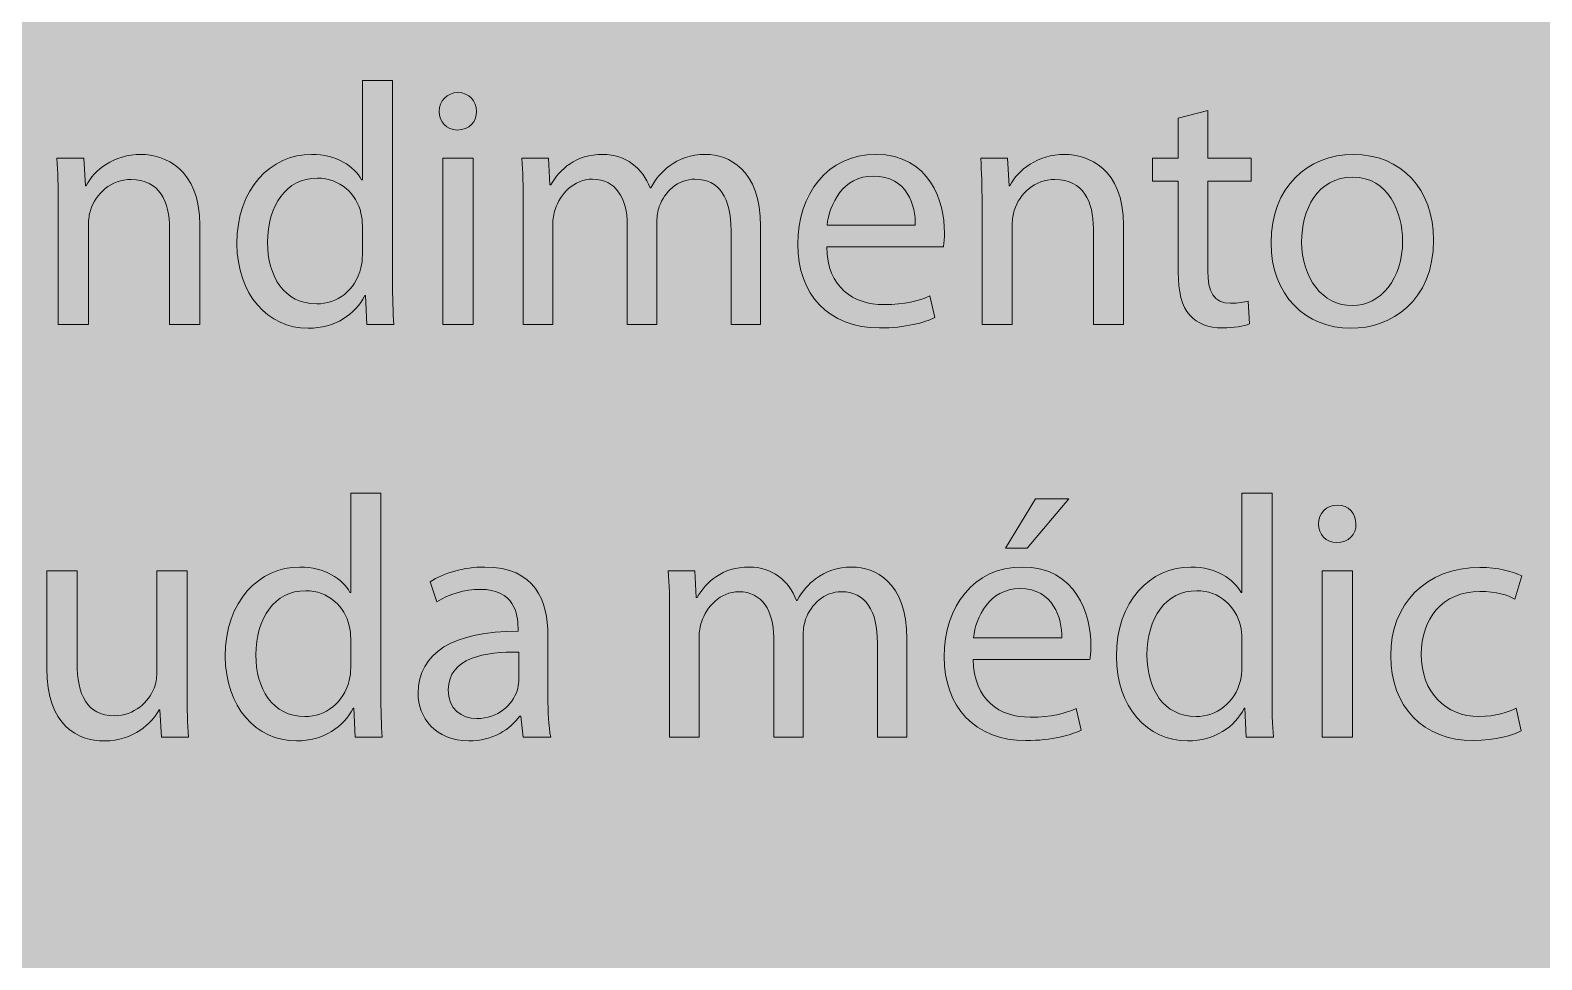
# Model space of a CAD drawing. Header units: inches. Extents: x -507 to 1392, y -754 to 68.
# Drawn here: x 498.4 to 551.2, y -104 to -71.6 of the extents above; entities that cross this region are included whole.
import ezdxf

# ---------------------------------------------------------------- set-up
doc = ezdxf.new("R2010")
doc.units = ezdxf.units.IN
doc.header["$MEASUREMENT"] = 0
doc.layers.add('Front', color=7, linetype='Continuous')
picture_1 = doc.add_image_def('image1.png', size_in_pixel=(3301, 2181))

# ---------------------------------------------------------------- blocks, each defined once
blk = doc.blocks.new('block 3')
at = {"layer": 'Front', "true_color": 0x326699}
h = blk.add_hatch(color=165, dxfattribs=at)
h.dxf.hatch_style = 2
h.paths.add_polyline_path([(-211, -462.1), (-211, 61.249), (581, 61.249), (581, -462.1)])
at = {"layer": 'Front'}
image = blk.add_image(picture_1, insert=(-211, -462.191), size_in_units=(792.24, 523.44), dxfattribs=at)
blk = doc.blocks.new('block 47')
at = {"layer": 'Front', "true_color": 0x231f20}
h = blk.add_hatch(color=250, dxfattribs=at)
h.dxf.hatch_style = 2
edge = h.paths.add_edge_path()
edge.add_spline(control_points=[(511.062, -73.33), (511.062, -73.33), (511.062, -80.346), (511.062, -80.346), (511.062, -80.862), (511.074, -81.449), (511.109, -81.845), (511.109, -81.845), (510.162, -81.845), (510.162, -81.845), (510.162, -81.845), (510.114, -80.838), (510.114, -80.838), (510.114, -80.838), (510.09, -80.838), (510.09, -80.838), (509.766, -81.485), (509.059, -81.977), (508.111, -81.977), (506.708, -81.977), (505.628, -80.79), (505.628, -79.027), (505.617, -77.096), (506.816, -75.909), (508.231, -75.909), (509.119, -75.909), (509.718, -76.328), (509.982, -76.796), (509.982, -76.796), (510.006, -76.796), (510.006, -76.796), (510.006, -76.796), (510.006, -73.33), (510.006, -73.33), (510.006, -73.33), (511.062, -73.33), (511.062, -73.33)], knot_values=[0, 0, 0, 0, 1, 1, 1, 2, 2, 2, 3, 3, 3, 4, 4, 4, 5, 5, 5, 6, 6, 6, 7, 7, 7, 8, 8, 8, 9, 9, 9, 10, 10, 10, 11, 11, 11, 12, 12, 12, 12], degree=3, periodic=1)
edge = h.paths.add_edge_path()
edge.add_spline(control_points=[(510.006, -78.403), (510.006, -78.271), (509.994, -78.091), (509.958, -77.959), (509.802, -77.288), (509.227, -76.736), (508.435, -76.736), (507.344, -76.736), (506.696, -77.695), (506.696, -78.979), (506.696, -80.154), (507.271, -81.125), (508.411, -81.125), (509.119, -81.125), (509.766, -80.658), (509.958, -79.866), (509.994, -79.722), (510.006, -79.579), (510.006, -79.411), (510.006, -79.411), (510.006, -78.403), (510.006, -78.403)], knot_values=[0, 0, 0, 0, 1, 1, 1, 2, 2, 2, 3, 3, 3, 4, 4, 4, 5, 5, 5, 6, 6, 6, 7, 7, 7, 7], degree=3, periodic=1)
h = blk.add_hatch(color=250, dxfattribs=at)
h.dxf.hatch_style = 2
edge = h.paths.add_edge_path()
edge.add_spline(control_points=[(513.991, -74.409), (514.003, -74.769), (513.739, -75.057), (513.32, -75.057), (512.948, -75.057), (512.684, -74.769), (512.684, -74.409), (512.684, -74.038), (512.96, -73.75), (513.344, -73.75), (513.739, -73.75), (513.991, -74.038), (513.991, -74.409)], knot_values=[0, 0, 0, 0, 1, 1, 1, 2, 2, 2, 3, 3, 3, 4, 4, 4, 4], degree=3, periodic=1)
h.paths.add_polyline_path([(512.816, -81.845), (512.816, -76.041), (513.872, -76.041), (513.872, -81.845)])
h = blk.add_hatch(color=250, dxfattribs=at)
h.dxf.hatch_style = 2
edge = h.paths.add_edge_path()
edge.add_spline(control_points=[(539.527, -74.374), (539.527, -74.374), (539.527, -76.041), (539.527, -76.041), (539.527, -76.041), (541.039, -76.041), (541.039, -76.041), (541.039, -76.041), (541.039, -76.844), (541.039, -76.844), (541.039, -76.844), (539.527, -76.844), (539.527, -76.844), (539.527, -76.844), (539.527, -79.974), (539.527, -79.974), (539.527, -80.694), (539.731, -81.102), (540.319, -81.102), (540.595, -81.102), (540.798, -81.065), (540.931, -81.03), (540.931, -81.03), (540.979, -81.821), (540.979, -81.821), (540.774, -81.905), (540.451, -81.965), (540.043, -81.965), (539.551, -81.965), (539.155, -81.809), (538.903, -81.521), (538.604, -81.209), (538.496, -80.694), (538.496, -80.01), (538.496, -80.01), (538.496, -76.844), (538.496, -76.844), (538.496, -76.844), (537.596, -76.844), (537.596, -76.844), (537.596, -76.844), (537.596, -76.041), (537.596, -76.041), (537.596, -76.041), (538.496, -76.041), (538.496, -76.041), (538.496, -76.041), (538.496, -74.649), (538.496, -74.649), (538.496, -74.649), (539.527, -74.374), (539.527, -74.374)], knot_values=[0, 0, 0, 0, 1, 1, 1, 2, 2, 2, 3, 3, 3, 4, 4, 4, 5, 5, 5, 6, 6, 6, 7, 7, 7, 8, 8, 8, 9, 9, 9, 10, 10, 10, 11, 11, 11, 12, 12, 12, 13, 13, 13, 14, 14, 14, 15, 15, 15, 16, 16, 16, 17, 17, 17, 17], degree=3, periodic=1)
h = blk.add_hatch(color=250, dxfattribs=at)
h.dxf.hatch_style = 2
edge = h.paths.add_edge_path()
edge.add_spline(control_points=[(499.388, -77.611), (499.388, -77.012), (499.376, -76.52), (499.34, -76.041), (499.34, -76.041), (500.276, -76.041), (500.276, -76.041), (500.276, -76.041), (500.336, -77), (500.336, -77), (500.336, -77), (500.36, -77), (500.36, -77), (500.647, -76.448), (501.319, -75.909), (502.279, -75.909), (503.082, -75.909), (504.33, -76.388), (504.33, -78.379), (504.33, -78.379), (504.33, -81.845), (504.33, -81.845), (504.33, -81.845), (503.274, -81.845), (503.274, -81.845), (503.274, -81.845), (503.274, -78.499), (503.274, -78.499), (503.274, -77.563), (502.926, -76.784), (501.931, -76.784), (501.235, -76.784), (500.695, -77.276), (500.516, -77.863), (500.468, -77.995), (500.444, -78.175), (500.444, -78.355), (500.444, -78.355), (500.444, -81.845), (500.444, -81.845), (500.444, -81.845), (499.388, -81.845), (499.388, -81.845), (499.388, -81.845), (499.388, -77.611), (499.388, -77.611)], knot_values=[0, 0, 0, 0, 1, 1, 1, 2, 2, 2, 3, 3, 3, 4, 4, 4, 5, 5, 5, 6, 6, 6, 7, 7, 7, 8, 8, 8, 9, 9, 9, 10, 10, 10, 11, 11, 11, 12, 12, 12, 13, 13, 13, 14, 14, 14, 15, 15, 15, 15], degree=3, periodic=1)
h = blk.add_hatch(color=250, dxfattribs=at)
h.dxf.hatch_style = 2
edge = h.paths.add_edge_path()
edge.add_spline(control_points=[(515.624, -77.611), (515.624, -77.012), (515.612, -76.52), (515.576, -76.041), (515.576, -76.041), (516.5, -76.041), (516.5, -76.041), (516.5, -76.041), (516.547, -76.976), (516.547, -76.976), (516.547, -76.976), (516.583, -76.976), (516.583, -76.976), (516.907, -76.424), (517.447, -75.909), (518.407, -75.909), (519.198, -75.909), (519.798, -76.388), (520.05, -77.072), (520.05, -77.072), (520.074, -77.072), (520.074, -77.072), (520.253, -76.748), (520.481, -76.496), (520.721, -76.316), (521.069, -76.052), (521.453, -75.909), (522.004, -75.909), (522.772, -75.909), (523.912, -76.412), (523.912, -78.427), (523.912, -78.427), (523.912, -81.845), (523.912, -81.845), (523.912, -81.845), (522.88, -81.845), (522.88, -81.845), (522.88, -81.845), (522.88, -78.559), (522.88, -78.559), (522.88, -77.444), (522.472, -76.772), (521.621, -76.772), (521.021, -76.772), (520.553, -77.216), (520.374, -77.731), (520.326, -77.875), (520.29, -78.067), (520.29, -78.259), (520.29, -78.259), (520.29, -81.845), (520.29, -81.845), (520.29, -81.845), (519.258, -81.845), (519.258, -81.845), (519.258, -81.845), (519.258, -78.367), (519.258, -78.367), (519.258, -77.444), (518.85, -76.772), (518.047, -76.772), (517.387, -76.772), (516.907, -77.3), (516.739, -77.828), (516.68, -77.983), (516.655, -78.163), (516.655, -78.343), (516.655, -78.343), (516.655, -81.845), (516.655, -81.845), (516.655, -81.845), (515.624, -81.845), (515.624, -81.845), (515.624, -81.845), (515.624, -77.611), (515.624, -77.611)], knot_values=[0, 0, 0, 0, 1, 1, 1, 2, 2, 2, 3, 3, 3, 4, 4, 4, 5, 5, 5, 6, 6, 6, 7, 7, 7, 8, 8, 8, 9, 9, 9, 10, 10, 10, 11, 11, 11, 12, 12, 12, 13, 13, 13, 14, 14, 14, 15, 15, 15, 16, 16, 16, 17, 17, 17, 18, 18, 18, 19, 19, 19, 20, 20, 20, 21, 21, 21, 22, 22, 22, 23, 23, 23, 24, 24, 24, 25, 25, 25, 25], degree=3, periodic=1)
h = blk.add_hatch(color=250, dxfattribs=at)
h.dxf.hatch_style = 2
edge = h.paths.add_edge_path()
edge.add_spline(control_points=[(526.22, -79.135), (526.244, -80.562), (527.155, -81.149), (528.21, -81.149), (528.966, -81.149), (529.422, -81.018), (529.817, -80.85), (529.817, -80.85), (529.998, -81.605), (529.998, -81.605), (529.625, -81.773), (528.99, -81.965), (528.066, -81.965), (526.279, -81.965), (525.212, -80.79), (525.212, -79.039), (525.212, -77.288), (526.244, -75.909), (527.935, -75.909), (529.83, -75.909), (530.333, -77.576), (530.333, -78.643), (530.333, -78.859), (530.309, -79.027), (530.297, -79.135), (530.297, -79.135), (526.22, -79.135), (526.22, -79.135)], knot_values=[0, 0, 0, 0, 1, 1, 1, 2, 2, 2, 3, 3, 3, 4, 4, 4, 5, 5, 5, 6, 6, 6, 7, 7, 7, 8, 8, 8, 9, 9, 9, 9], degree=3, periodic=1)
edge = h.paths.add_edge_path()
edge.add_spline(control_points=[(529.314, -78.379), (529.326, -77.708), (529.038, -76.664), (527.851, -76.664), (526.783, -76.664), (526.315, -77.647), (526.231, -78.379), (526.231, -78.379), (529.314, -78.379), (529.314, -78.379)], knot_values=[0, 0, 0, 0, 1, 1, 1, 2, 2, 2, 3, 3, 3, 3], degree=3, periodic=1)
h = blk.add_hatch(color=250, dxfattribs=at)
h.dxf.hatch_style = 2
edge = h.paths.add_edge_path()
edge.add_spline(control_points=[(531.644, -77.611), (531.644, -77.012), (531.632, -76.52), (531.596, -76.041), (531.596, -76.041), (532.532, -76.041), (532.532, -76.041), (532.532, -76.041), (532.592, -77), (532.592, -77), (532.592, -77), (532.616, -77), (532.616, -77), (532.903, -76.448), (533.575, -75.909), (534.535, -75.909), (535.338, -75.909), (536.585, -76.388), (536.585, -78.379), (536.585, -78.379), (536.585, -81.845), (536.585, -81.845), (536.585, -81.845), (535.53, -81.845), (535.53, -81.845), (535.53, -81.845), (535.53, -78.499), (535.53, -78.499), (535.53, -77.563), (535.182, -76.784), (534.187, -76.784), (533.491, -76.784), (532.951, -77.276), (532.771, -77.863), (532.724, -77.995), (532.7, -78.175), (532.7, -78.355), (532.7, -78.355), (532.7, -81.845), (532.7, -81.845), (532.7, -81.845), (531.644, -81.845), (531.644, -81.845), (531.644, -81.845), (531.644, -77.611), (531.644, -77.611)], knot_values=[0, 0, 0, 0, 1, 1, 1, 2, 2, 2, 3, 3, 3, 4, 4, 4, 5, 5, 5, 6, 6, 6, 7, 7, 7, 8, 8, 8, 9, 9, 9, 10, 10, 10, 11, 11, 11, 12, 12, 12, 13, 13, 13, 14, 14, 14, 15, 15, 15, 15], degree=3, periodic=1)
h = blk.add_hatch(color=250, dxfattribs=at)
h.dxf.hatch_style = 2
edge = h.paths.add_edge_path()
edge.add_spline(control_points=[(547.409, -78.895), (547.409, -81.042), (545.922, -81.977), (544.519, -81.977), (542.947, -81.977), (541.736, -80.826), (541.736, -78.991), (541.736, -77.048), (543.007, -75.909), (544.614, -75.909), (546.282, -75.909), (547.409, -77.12), (547.409, -78.895)], knot_values=[0, 0, 0, 0, 1, 1, 1, 2, 2, 2, 3, 3, 3, 4, 4, 4, 4], degree=3, periodic=1)
edge = h.paths.add_edge_path()
edge.add_spline(control_points=[(542.803, -78.955), (542.803, -80.226), (543.535, -81.186), (544.566, -81.186), (545.574, -81.186), (546.33, -80.238), (546.33, -78.931), (546.33, -77.947), (545.838, -76.7), (544.59, -76.7), (543.343, -76.7), (542.803, -77.852), (542.803, -78.955)], knot_values=[0, 0, 0, 0, 1, 1, 1, 2, 2, 2, 3, 3, 3, 4, 4, 4, 4], degree=3, periodic=1)
h = blk.add_hatch(color=250, dxfattribs=at)
h.dxf.hatch_style = 2
edge = h.paths.add_edge_path()
edge.add_spline(control_points=[(510.653, -87.73), (510.653, -87.73), (510.653, -94.747), (510.653, -94.747), (510.653, -95.262), (510.666, -95.85), (510.701, -96.246), (510.701, -96.246), (509.754, -96.246), (509.754, -96.246), (509.754, -96.246), (509.706, -95.238), (509.706, -95.238), (509.706, -95.238), (509.682, -95.238), (509.682, -95.238), (509.358, -95.886), (508.65, -96.377), (507.703, -96.377), (506.3, -96.377), (505.22, -95.19), (505.22, -93.427), (505.208, -91.496), (506.408, -90.309), (507.823, -90.309), (508.71, -90.309), (509.31, -90.729), (509.574, -91.196), (509.574, -91.196), (509.598, -91.196), (509.598, -91.196), (509.598, -91.196), (509.598, -87.73), (509.598, -87.73), (509.598, -87.73), (510.653, -87.73), (510.653, -87.73)], knot_values=[0, 0, 0, 0, 1, 1, 1, 2, 2, 2, 3, 3, 3, 4, 4, 4, 5, 5, 5, 6, 6, 6, 7, 7, 7, 8, 8, 8, 9, 9, 9, 10, 10, 10, 11, 11, 11, 12, 12, 12, 12], degree=3, periodic=1)
edge = h.paths.add_edge_path()
edge.add_spline(control_points=[(509.598, -92.804), (509.598, -92.671), (509.586, -92.492), (509.55, -92.36), (509.394, -91.688), (508.818, -91.136), (508.027, -91.136), (506.936, -91.136), (506.288, -92.096), (506.288, -93.379), (506.288, -94.555), (506.863, -95.526), (508.003, -95.526), (508.71, -95.526), (509.358, -95.058), (509.55, -94.267), (509.586, -94.123), (509.598, -93.979), (509.598, -93.811), (509.598, -93.811), (509.598, -92.804), (509.598, -92.804)], knot_values=[0, 0, 0, 0, 1, 1, 1, 2, 2, 2, 3, 3, 3, 4, 4, 4, 5, 5, 5, 6, 6, 6, 7, 7, 7, 7], degree=3, periodic=1)
h = blk.add_hatch(color=250, dxfattribs=at)
h.dxf.hatch_style = 2
edge = h.paths.add_edge_path()
edge.add_spline(control_points=[(531.332, -93.535), (531.355, -94.962), (532.267, -95.55), (533.322, -95.55), (534.078, -95.55), (534.534, -95.418), (534.929, -95.25), (534.929, -95.25), (535.109, -96.006), (535.109, -96.006), (534.737, -96.174), (534.102, -96.366), (533.178, -96.366), (531.391, -96.366), (530.324, -95.19), (530.324, -93.439), (530.324, -91.688), (531.355, -90.309), (533.046, -90.309), (534.941, -90.309), (535.445, -91.976), (535.445, -93.043), (535.445, -93.259), (535.421, -93.427), (535.409, -93.535), (535.409, -93.535), (531.332, -93.535), (531.332, -93.535)], knot_values=[0, 0, 0, 0, 1, 1, 1, 2, 2, 2, 3, 3, 3, 4, 4, 4, 5, 5, 5, 6, 6, 6, 7, 7, 7, 8, 8, 8, 9, 9, 9, 9], degree=3, periodic=1)
edge = h.paths.add_edge_path()
edge.add_spline(control_points=[(534.426, -92.779), (534.438, -92.108), (534.15, -91.064), (532.962, -91.064), (531.895, -91.064), (531.427, -92.048), (531.343, -92.779), (531.343, -92.779), (534.426, -92.779), (534.426, -92.779)], knot_values=[0, 0, 0, 0, 1, 1, 1, 2, 2, 2, 3, 3, 3, 3], degree=3, periodic=1)
h.paths.add_polyline_path([(534.678, -87.934), (533.214, -89.649), (532.459, -89.649), (533.514, -87.934)])
h = blk.add_hatch(color=250, dxfattribs=at)
h.dxf.hatch_style = 2
edge = h.paths.add_edge_path()
edge.add_spline(control_points=[(541.769, -87.73), (541.769, -87.73), (541.769, -94.747), (541.769, -94.747), (541.769, -95.262), (541.781, -95.85), (541.817, -96.246), (541.817, -96.246), (540.87, -96.246), (540.87, -96.246), (540.87, -96.246), (540.822, -95.238), (540.822, -95.238), (540.822, -95.238), (540.798, -95.238), (540.798, -95.238), (540.474, -95.886), (539.766, -96.377), (538.819, -96.377), (537.416, -96.377), (536.336, -95.19), (536.336, -93.427), (536.324, -91.496), (537.523, -90.309), (538.938, -90.309), (539.826, -90.309), (540.426, -90.729), (540.69, -91.196), (540.69, -91.196), (540.714, -91.196), (540.714, -91.196), (540.714, -91.196), (540.714, -87.73), (540.714, -87.73), (540.714, -87.73), (541.769, -87.73), (541.769, -87.73)], knot_values=[0, 0, 0, 0, 1, 1, 1, 2, 2, 2, 3, 3, 3, 4, 4, 4, 5, 5, 5, 6, 6, 6, 7, 7, 7, 8, 8, 8, 9, 9, 9, 10, 10, 10, 11, 11, 11, 12, 12, 12, 12], degree=3, periodic=1)
edge = h.paths.add_edge_path()
edge.add_spline(control_points=[(540.714, -92.804), (540.714, -92.671), (540.702, -92.492), (540.666, -92.36), (540.51, -91.688), (539.934, -91.136), (539.143, -91.136), (538.051, -91.136), (537.403, -92.096), (537.403, -93.379), (537.403, -94.555), (537.979, -95.526), (539.119, -95.526), (539.826, -95.526), (540.474, -95.058), (540.666, -94.267), (540.702, -94.123), (540.714, -93.979), (540.714, -93.811), (540.714, -93.811), (540.714, -92.804), (540.714, -92.804)], knot_values=[0, 0, 0, 0, 1, 1, 1, 2, 2, 2, 3, 3, 3, 4, 4, 4, 5, 5, 5, 6, 6, 6, 7, 7, 7, 7], degree=3, periodic=1)
h = blk.add_hatch(color=250, dxfattribs=at)
h.dxf.hatch_style = 2
edge = h.paths.add_edge_path()
edge.add_spline(control_points=[(544.699, -88.81), (544.711, -89.169), (544.447, -89.458), (544.028, -89.458), (543.656, -89.458), (543.392, -89.169), (543.392, -88.81), (543.392, -88.438), (543.668, -88.15), (544.052, -88.15), (544.447, -88.15), (544.699, -88.438), (544.699, -88.81)], knot_values=[0, 0, 0, 0, 1, 1, 1, 2, 2, 2, 3, 3, 3, 4, 4, 4, 4], degree=3, periodic=1)
h.paths.add_polyline_path([(543.524, -96.246), (543.524, -90.441), (544.58, -90.441), (544.58, -96.246)])
h = blk.add_hatch(color=250, dxfattribs=at)
h.dxf.hatch_style = 2
edge = h.paths.add_edge_path()
edge.add_spline(control_points=[(503.886, -94.663), (503.886, -95.262), (503.897, -95.79), (503.934, -96.246), (503.934, -96.246), (502.998, -96.246), (502.998, -96.246), (502.998, -96.246), (502.938, -95.298), (502.938, -95.298), (502.938, -95.298), (502.914, -95.298), (502.914, -95.298), (502.638, -95.766), (502.027, -96.377), (500.995, -96.377), (500.084, -96.377), (498.992, -95.874), (498.992, -93.835), (498.992, -93.835), (498.992, -90.441), (498.992, -90.441), (498.992, -90.441), (500.048, -90.441), (500.048, -90.441), (500.048, -90.441), (500.048, -93.655), (500.048, -93.655), (500.048, -94.758), (500.384, -95.502), (501.343, -95.502), (502.051, -95.502), (502.542, -95.01), (502.734, -94.542), (502.794, -94.387), (502.83, -94.195), (502.83, -94.003), (502.83, -94.003), (502.83, -90.441), (502.83, -90.441), (502.83, -90.441), (503.886, -90.441), (503.886, -90.441), (503.886, -90.441), (503.886, -94.663), (503.886, -94.663)], knot_values=[0, 0, 0, 0, 1, 1, 1, 2, 2, 2, 3, 3, 3, 4, 4, 4, 5, 5, 5, 6, 6, 6, 7, 7, 7, 8, 8, 8, 9, 9, 9, 10, 10, 10, 11, 11, 11, 12, 12, 12, 13, 13, 13, 14, 14, 14, 15, 15, 15, 15], degree=3, periodic=1)
h = blk.add_hatch(color=250, dxfattribs=at)
h.dxf.hatch_style = 2
edge = h.paths.add_edge_path()
edge.add_spline(control_points=[(515.623, -96.246), (515.623, -96.246), (515.539, -95.514), (515.539, -95.514), (515.539, -95.514), (515.502, -95.514), (515.502, -95.514), (515.179, -95.97), (514.555, -96.377), (513.728, -96.377), (512.552, -96.377), (511.953, -95.55), (511.953, -94.71), (511.953, -93.307), (513.2, -92.54), (515.442, -92.552), (515.442, -92.552), (515.442, -92.432), (515.442, -92.432), (515.442, -91.952), (515.311, -91.088), (514.123, -91.088), (513.583, -91.088), (513.02, -91.256), (512.612, -91.52), (512.612, -91.52), (512.372, -90.825), (512.372, -90.825), (512.852, -90.513), (513.548, -90.309), (514.279, -90.309), (516.054, -90.309), (516.486, -91.52), (516.486, -92.684), (516.486, -92.684), (516.486, -94.854), (516.486, -94.854), (516.486, -95.358), (516.51, -95.85), (516.582, -96.246), (516.582, -96.246), (515.623, -96.246), (515.623, -96.246)], knot_values=[0, 0, 0, 0, 1, 1, 1, 2, 2, 2, 3, 3, 3, 4, 4, 4, 5, 5, 5, 6, 6, 6, 7, 7, 7, 8, 8, 8, 9, 9, 9, 10, 10, 10, 11, 11, 11, 12, 12, 12, 13, 13, 13, 14, 14, 14, 14], degree=3, periodic=1)
edge = h.paths.add_edge_path()
edge.add_spline(control_points=[(515.467, -93.283), (514.315, -93.259), (513.008, -93.463), (513.008, -94.59), (513.008, -95.274), (513.464, -95.598), (514.003, -95.598), (514.759, -95.598), (515.239, -95.118), (515.407, -94.626), (515.442, -94.519), (515.467, -94.398), (515.467, -94.291), (515.467, -94.291), (515.467, -93.283), (515.467, -93.283)], knot_values=[0, 0, 0, 0, 1, 1, 1, 2, 2, 2, 3, 3, 3, 4, 4, 4, 5, 5, 5, 5], degree=3, periodic=1)
h = blk.add_hatch(color=250, dxfattribs=at)
h.dxf.hatch_style = 2
edge = h.paths.add_edge_path()
edge.add_spline(control_points=[(520.736, -92.012), (520.736, -91.412), (520.724, -90.92), (520.688, -90.441), (520.688, -90.441), (521.611, -90.441), (521.611, -90.441), (521.611, -90.441), (521.659, -91.376), (521.659, -91.376), (521.659, -91.376), (521.695, -91.376), (521.695, -91.376), (522.019, -90.825), (522.559, -90.309), (523.519, -90.309), (524.31, -90.309), (524.91, -90.789), (525.162, -91.472), (525.162, -91.472), (525.186, -91.472), (525.186, -91.472), (525.365, -91.148), (525.593, -90.896), (525.833, -90.717), (526.181, -90.453), (526.564, -90.309), (527.116, -90.309), (527.884, -90.309), (529.023, -90.812), (529.023, -92.828), (529.023, -92.828), (529.023, -96.246), (529.023, -96.246), (529.023, -96.246), (527.992, -96.246), (527.992, -96.246), (527.992, -96.246), (527.992, -92.959), (527.992, -92.959), (527.992, -91.844), (527.584, -91.172), (526.732, -91.172), (526.133, -91.172), (525.665, -91.616), (525.485, -92.132), (525.438, -92.276), (525.401, -92.468), (525.401, -92.66), (525.401, -92.66), (525.401, -96.246), (525.401, -96.246), (525.401, -96.246), (524.37, -96.246), (524.37, -96.246), (524.37, -96.246), (524.37, -92.768), (524.37, -92.768), (524.37, -91.844), (523.962, -91.172), (523.159, -91.172), (522.499, -91.172), (522.019, -91.7), (521.851, -92.228), (521.792, -92.384), (521.767, -92.563), (521.767, -92.744), (521.767, -92.744), (521.767, -96.246), (521.767, -96.246), (521.767, -96.246), (520.736, -96.246), (520.736, -96.246), (520.736, -96.246), (520.736, -92.012), (520.736, -92.012)], knot_values=[0, 0, 0, 0, 1, 1, 1, 2, 2, 2, 3, 3, 3, 4, 4, 4, 5, 5, 5, 6, 6, 6, 7, 7, 7, 8, 8, 8, 9, 9, 9, 10, 10, 10, 11, 11, 11, 12, 12, 12, 13, 13, 13, 14, 14, 14, 15, 15, 15, 16, 16, 16, 17, 17, 17, 18, 18, 18, 19, 19, 19, 20, 20, 20, 21, 21, 21, 22, 22, 22, 23, 23, 23, 24, 24, 24, 25, 25, 25, 25], degree=3, periodic=1)
h = blk.add_hatch(color=250, dxfattribs=at)
h.dxf.hatch_style = 2
edge = h.paths.add_edge_path()
edge.add_spline(control_points=[(550.469, -96.03), (550.193, -96.174), (549.582, -96.366), (548.802, -96.366), (547.051, -96.366), (545.912, -95.178), (545.912, -93.403), (545.912, -91.616), (547.135, -90.321), (549.03, -90.321), (549.654, -90.321), (550.206, -90.477), (550.493, -90.621), (550.493, -90.621), (550.253, -91.436), (550.253, -91.436), (550.001, -91.292), (549.606, -91.16), (549.03, -91.16), (547.699, -91.16), (546.979, -92.144), (546.979, -93.355), (546.979, -94.698), (547.843, -95.526), (548.994, -95.526), (549.594, -95.526), (549.99, -95.37), (550.29, -95.238), (550.29, -95.238), (550.469, -96.03), (550.469, -96.03)], knot_values=[0, 0, 0, 0, 1, 1, 1, 2, 2, 2, 3, 3, 3, 4, 4, 4, 5, 5, 5, 6, 6, 6, 7, 7, 7, 8, 8, 8, 9, 9, 9, 10, 10, 10, 10], degree=3, periodic=1)
at = {"layer": 'Front', "lineweight": 0}
for points in [[(512.816, -81.845), (512.816, -76.041), (513.872, -76.041), (513.872, -81.845), (512.816, -81.845)], [(534.678, -87.934), (533.214, -89.649), (532.459, -89.649), (533.514, -87.934), (534.678, -87.934)], [(543.524, -96.246), (543.524, -90.441), (544.58, -90.441), (544.58, -96.246), (543.524, -96.246)]]:
    blk.add_lwpolyline(points, dxfattribs=at)
for points, knots in [([(511.062, -73.33), (511.062, -73.33), (511.062, -80.346), (511.062, -80.346), (511.062, -80.862), (511.074, -81.449), (511.109, -81.845), (511.109, -81.845), (510.162, -81.845), (510.162, -81.845), (510.162, -81.845), (510.114, -80.838), (510.114, -80.838), (510.114, -80.838), (510.09, -80.838), (510.09, -80.838), (509.766, -81.485), (509.059, -81.977), (508.111, -81.977), (506.708, -81.977), (505.628, -80.79), (505.628, -79.027), (505.617, -77.096), (506.816, -75.909), (508.231, -75.909), (509.119, -75.909), (509.718, -76.328), (509.982, -76.796), (509.982, -76.796), (510.006, -76.796), (510.006, -76.796), (510.006, -76.796), (510.006, -73.33), (510.006, -73.33), (510.006, -73.33), (511.062, -73.33), (511.062, -73.33)], [0, 0, 0, 0, 1, 1, 1, 2, 2, 2, 3, 3, 3, 4, 4, 4, 5, 5, 5, 6, 6, 6, 7, 7, 7, 8, 8, 8, 9, 9, 9, 10, 10, 10, 11, 11, 11, 12, 12, 12, 12]), ([(513.991, -74.409), (514.003, -74.769), (513.739, -75.057), (513.32, -75.057), (512.948, -75.057), (512.684, -74.769), (512.684, -74.409), (512.684, -74.038), (512.96, -73.75), (513.344, -73.75), (513.739, -73.75), (513.991, -74.038), (513.991, -74.409)], [0, 0, 0, 0, 1, 1, 1, 2, 2, 2, 3, 3, 3, 4, 4, 4, 4]), ([(539.527, -74.374), (539.527, -74.374), (539.527, -76.041), (539.527, -76.041), (539.527, -76.041), (541.039, -76.041), (541.039, -76.041), (541.039, -76.041), (541.039, -76.844), (541.039, -76.844), (541.039, -76.844), (539.527, -76.844), (539.527, -76.844), (539.527, -76.844), (539.527, -79.974), (539.527, -79.974), (539.527, -80.694), (539.731, -81.102), (540.319, -81.102), (540.595, -81.102), (540.798, -81.065), (540.931, -81.03), (540.931, -81.03), (540.979, -81.821), (540.979, -81.821), (540.774, -81.905), (540.451, -81.965), (540.043, -81.965), (539.551, -81.965), (539.155, -81.809), (538.903, -81.521), (538.604, -81.209), (538.496, -80.694), (538.496, -80.01), (538.496, -80.01), (538.496, -76.844), (538.496, -76.844), (538.496, -76.844), (537.596, -76.844), (537.596, -76.844), (537.596, -76.844), (537.596, -76.041), (537.596, -76.041), (537.596, -76.041), (538.496, -76.041), (538.496, -76.041), (538.496, -76.041), (538.496, -74.649), (538.496, -74.649), (538.496, -74.649), (539.527, -74.374), (539.527, -74.374)], [0, 0, 0, 0, 1, 1, 1, 2, 2, 2, 3, 3, 3, 4, 4, 4, 5, 5, 5, 6, 6, 6, 7, 7, 7, 8, 8, 8, 9, 9, 9, 10, 10, 10, 11, 11, 11, 12, 12, 12, 13, 13, 13, 14, 14, 14, 15, 15, 15, 16, 16, 16, 17, 17, 17, 17]), ([(499.388, -77.611), (499.388, -77.012), (499.376, -76.52), (499.34, -76.041), (499.34, -76.041), (500.276, -76.041), (500.276, -76.041), (500.276, -76.041), (500.336, -77), (500.336, -77), (500.336, -77), (500.36, -77), (500.36, -77), (500.647, -76.448), (501.319, -75.909), (502.279, -75.909), (503.082, -75.909), (504.33, -76.388), (504.33, -78.379), (504.33, -78.379), (504.33, -81.845), (504.33, -81.845), (504.33, -81.845), (503.274, -81.845), (503.274, -81.845), (503.274, -81.845), (503.274, -78.499), (503.274, -78.499), (503.274, -77.563), (502.926, -76.784), (501.931, -76.784), (501.235, -76.784), (500.695, -77.276), (500.516, -77.863), (500.468, -77.995), (500.444, -78.175), (500.444, -78.355), (500.444, -78.355), (500.444, -81.845), (500.444, -81.845), (500.444, -81.845), (499.388, -81.845), (499.388, -81.845), (499.388, -81.845), (499.388, -77.611), (499.388, -77.611)], [0, 0, 0, 0, 1, 1, 1, 2, 2, 2, 3, 3, 3, 4, 4, 4, 5, 5, 5, 6, 6, 6, 7, 7, 7, 8, 8, 8, 9, 9, 9, 10, 10, 10, 11, 11, 11, 12, 12, 12, 13, 13, 13, 14, 14, 14, 15, 15, 15, 15]), ([(515.624, -77.611), (515.624, -77.012), (515.612, -76.52), (515.576, -76.041), (515.576, -76.041), (516.5, -76.041), (516.5, -76.041), (516.5, -76.041), (516.547, -76.976), (516.547, -76.976), (516.547, -76.976), (516.583, -76.976), (516.583, -76.976), (516.907, -76.424), (517.447, -75.909), (518.407, -75.909), (519.198, -75.909), (519.798, -76.388), (520.05, -77.072), (520.05, -77.072), (520.074, -77.072), (520.074, -77.072), (520.253, -76.748), (520.481, -76.496), (520.721, -76.316), (521.069, -76.052), (521.453, -75.909), (522.004, -75.909), (522.772, -75.909), (523.912, -76.412), (523.912, -78.427), (523.912, -78.427), (523.912, -81.845), (523.912, -81.845), (523.912, -81.845), (522.88, -81.845), (522.88, -81.845), (522.88, -81.845), (522.88, -78.559), (522.88, -78.559), (522.88, -77.444), (522.472, -76.772), (521.621, -76.772), (521.021, -76.772), (520.553, -77.216), (520.374, -77.731), (520.326, -77.875), (520.29, -78.067), (520.29, -78.259), (520.29, -78.259), (520.29, -81.845), (520.29, -81.845), (520.29, -81.845), (519.258, -81.845), (519.258, -81.845), (519.258, -81.845), (519.258, -78.367), (519.258, -78.367), (519.258, -77.444), (518.85, -76.772), (518.047, -76.772), (517.387, -76.772), (516.907, -77.3), (516.739, -77.828), (516.68, -77.983), (516.655, -78.163), (516.655, -78.343), (516.655, -78.343), (516.655, -81.845), (516.655, -81.845), (516.655, -81.845), (515.624, -81.845), (515.624, -81.845), (515.624, -81.845), (515.624, -77.611), (515.624, -77.611)], [0, 0, 0, 0, 1, 1, 1, 2, 2, 2, 3, 3, 3, 4, 4, 4, 5, 5, 5, 6, 6, 6, 7, 7, 7, 8, 8, 8, 9, 9, 9, 10, 10, 10, 11, 11, 11, 12, 12, 12, 13, 13, 13, 14, 14, 14, 15, 15, 15, 16, 16, 16, 17, 17, 17, 18, 18, 18, 19, 19, 19, 20, 20, 20, 21, 21, 21, 22, 22, 22, 23, 23, 23, 24, 24, 24, 25, 25, 25, 25]), ([(526.22, -79.135), (526.244, -80.562), (527.155, -81.149), (528.21, -81.149), (528.966, -81.149), (529.422, -81.018), (529.817, -80.85), (529.817, -80.85), (529.998, -81.605), (529.998, -81.605), (529.625, -81.773), (528.99, -81.965), (528.066, -81.965), (526.279, -81.965), (525.212, -80.79), (525.212, -79.039), (525.212, -77.288), (526.244, -75.909), (527.935, -75.909), (529.83, -75.909), (530.333, -77.576), (530.333, -78.643), (530.333, -78.859), (530.309, -79.027), (530.297, -79.135), (530.297, -79.135), (526.22, -79.135), (526.22, -79.135)], [0, 0, 0, 0, 1, 1, 1, 2, 2, 2, 3, 3, 3, 4, 4, 4, 5, 5, 5, 6, 6, 6, 7, 7, 7, 8, 8, 8, 9, 9, 9, 9]), ([(531.644, -77.611), (531.644, -77.012), (531.632, -76.52), (531.596, -76.041), (531.596, -76.041), (532.532, -76.041), (532.532, -76.041), (532.532, -76.041), (532.592, -77), (532.592, -77), (532.592, -77), (532.616, -77), (532.616, -77), (532.903, -76.448), (533.575, -75.909), (534.535, -75.909), (535.338, -75.909), (536.585, -76.388), (536.585, -78.379), (536.585, -78.379), (536.585, -81.845), (536.585, -81.845), (536.585, -81.845), (535.53, -81.845), (535.53, -81.845), (535.53, -81.845), (535.53, -78.499), (535.53, -78.499), (535.53, -77.563), (535.182, -76.784), (534.187, -76.784), (533.491, -76.784), (532.951, -77.276), (532.771, -77.863), (532.724, -77.995), (532.7, -78.175), (532.7, -78.355), (532.7, -78.355), (532.7, -81.845), (532.7, -81.845), (532.7, -81.845), (531.644, -81.845), (531.644, -81.845), (531.644, -81.845), (531.644, -77.611), (531.644, -77.611)], [0, 0, 0, 0, 1, 1, 1, 2, 2, 2, 3, 3, 3, 4, 4, 4, 5, 5, 5, 6, 6, 6, 7, 7, 7, 8, 8, 8, 9, 9, 9, 10, 10, 10, 11, 11, 11, 12, 12, 12, 13, 13, 13, 14, 14, 14, 15, 15, 15, 15]), ([(547.409, -78.895), (547.409, -81.042), (545.922, -81.977), (544.519, -81.977), (542.947, -81.977), (541.736, -80.826), (541.736, -78.991), (541.736, -77.048), (543.007, -75.909), (544.614, -75.909), (546.282, -75.909), (547.409, -77.12), (547.409, -78.895)], [0, 0, 0, 0, 1, 1, 1, 2, 2, 2, 3, 3, 3, 4, 4, 4, 4]), ([(510.006, -78.403), (510.006, -78.271), (509.994, -78.091), (509.958, -77.959), (509.802, -77.288), (509.227, -76.736), (508.435, -76.736), (507.344, -76.736), (506.696, -77.695), (506.696, -78.979), (506.696, -80.154), (507.271, -81.125), (508.411, -81.125), (509.119, -81.125), (509.766, -80.658), (509.958, -79.866), (509.994, -79.722), (510.006, -79.579), (510.006, -79.411), (510.006, -79.411), (510.006, -78.403), (510.006, -78.403)], [0, 0, 0, 0, 1, 1, 1, 2, 2, 2, 3, 3, 3, 4, 4, 4, 5, 5, 5, 6, 6, 6, 7, 7, 7, 7]), ([(529.314, -78.379), (529.326, -77.708), (529.038, -76.664), (527.851, -76.664), (526.783, -76.664), (526.315, -77.647), (526.231, -78.379), (526.231, -78.379), (529.314, -78.379), (529.314, -78.379)], [0, 0, 0, 0, 1, 1, 1, 2, 2, 2, 3, 3, 3, 3]), ([(542.803, -78.955), (542.803, -80.226), (543.535, -81.186), (544.566, -81.186), (545.574, -81.186), (546.33, -80.238), (546.33, -78.931), (546.33, -77.947), (545.838, -76.7), (544.59, -76.7), (543.343, -76.7), (542.803, -77.852), (542.803, -78.955)], [0, 0, 0, 0, 1, 1, 1, 2, 2, 2, 3, 3, 3, 4, 4, 4, 4]), ([(510.653, -87.73), (510.653, -87.73), (510.653, -94.747), (510.653, -94.747), (510.653, -95.262), (510.666, -95.85), (510.701, -96.246), (510.701, -96.246), (509.754, -96.246), (509.754, -96.246), (509.754, -96.246), (509.706, -95.238), (509.706, -95.238), (509.706, -95.238), (509.682, -95.238), (509.682, -95.238), (509.358, -95.886), (508.65, -96.377), (507.703, -96.377), (506.3, -96.377), (505.22, -95.19), (505.22, -93.427), (505.208, -91.496), (506.408, -90.309), (507.823, -90.309), (508.71, -90.309), (509.31, -90.729), (509.574, -91.196), (509.574, -91.196), (509.598, -91.196), (509.598, -91.196), (509.598, -91.196), (509.598, -87.73), (509.598, -87.73), (509.598, -87.73), (510.653, -87.73), (510.653, -87.73)], [0, 0, 0, 0, 1, 1, 1, 2, 2, 2, 3, 3, 3, 4, 4, 4, 5, 5, 5, 6, 6, 6, 7, 7, 7, 8, 8, 8, 9, 9, 9, 10, 10, 10, 11, 11, 11, 12, 12, 12, 12]), ([(541.769, -87.73), (541.769, -87.73), (541.769, -94.747), (541.769, -94.747), (541.769, -95.262), (541.781, -95.85), (541.817, -96.246), (541.817, -96.246), (540.87, -96.246), (540.87, -96.246), (540.87, -96.246), (540.822, -95.238), (540.822, -95.238), (540.822, -95.238), (540.798, -95.238), (540.798, -95.238), (540.474, -95.886), (539.766, -96.377), (538.819, -96.377), (537.416, -96.377), (536.336, -95.19), (536.336, -93.427), (536.324, -91.496), (537.523, -90.309), (538.938, -90.309), (539.826, -90.309), (540.426, -90.729), (540.69, -91.196), (540.69, -91.196), (540.714, -91.196), (540.714, -91.196), (540.714, -91.196), (540.714, -87.73), (540.714, -87.73), (540.714, -87.73), (541.769, -87.73), (541.769, -87.73)], [0, 0, 0, 0, 1, 1, 1, 2, 2, 2, 3, 3, 3, 4, 4, 4, 5, 5, 5, 6, 6, 6, 7, 7, 7, 8, 8, 8, 9, 9, 9, 10, 10, 10, 11, 11, 11, 12, 12, 12, 12]), ([(544.699, -88.81), (544.711, -89.169), (544.447, -89.458), (544.028, -89.458), (543.656, -89.458), (543.392, -89.169), (543.392, -88.81), (543.392, -88.438), (543.668, -88.15), (544.052, -88.15), (544.447, -88.15), (544.699, -88.438), (544.699, -88.81)], [0, 0, 0, 0, 1, 1, 1, 2, 2, 2, 3, 3, 3, 4, 4, 4, 4]), ([(503.886, -94.663), (503.886, -95.262), (503.897, -95.79), (503.934, -96.246), (503.934, -96.246), (502.998, -96.246), (502.998, -96.246), (502.998, -96.246), (502.938, -95.298), (502.938, -95.298), (502.938, -95.298), (502.914, -95.298), (502.914, -95.298), (502.638, -95.766), (502.027, -96.377), (500.995, -96.377), (500.084, -96.377), (498.992, -95.874), (498.992, -93.835), (498.992, -93.835), (498.992, -90.441), (498.992, -90.441), (498.992, -90.441), (500.048, -90.441), (500.048, -90.441), (500.048, -90.441), (500.048, -93.655), (500.048, -93.655), (500.048, -94.758), (500.384, -95.502), (501.343, -95.502), (502.051, -95.502), (502.542, -95.01), (502.734, -94.542), (502.794, -94.387), (502.83, -94.195), (502.83, -94.003), (502.83, -94.003), (502.83, -90.441), (502.83, -90.441), (502.83, -90.441), (503.886, -90.441), (503.886, -90.441), (503.886, -90.441), (503.886, -94.663), (503.886, -94.663)], [0, 0, 0, 0, 1, 1, 1, 2, 2, 2, 3, 3, 3, 4, 4, 4, 5, 5, 5, 6, 6, 6, 7, 7, 7, 8, 8, 8, 9, 9, 9, 10, 10, 10, 11, 11, 11, 12, 12, 12, 13, 13, 13, 14, 14, 14, 15, 15, 15, 15]), ([(515.623, -96.246), (515.623, -96.246), (515.539, -95.514), (515.539, -95.514), (515.539, -95.514), (515.502, -95.514), (515.502, -95.514), (515.179, -95.97), (514.555, -96.377), (513.728, -96.377), (512.552, -96.377), (511.953, -95.55), (511.953, -94.71), (511.953, -93.307), (513.2, -92.54), (515.442, -92.552), (515.442, -92.552), (515.442, -92.432), (515.442, -92.432), (515.442, -91.952), (515.311, -91.088), (514.123, -91.088), (513.583, -91.088), (513.02, -91.256), (512.612, -91.52), (512.612, -91.52), (512.372, -90.825), (512.372, -90.825), (512.852, -90.513), (513.548, -90.309), (514.279, -90.309), (516.054, -90.309), (516.486, -91.52), (516.486, -92.684), (516.486, -92.684), (516.486, -94.854), (516.486, -94.854), (516.486, -95.358), (516.51, -95.85), (516.582, -96.246), (516.582, -96.246), (515.623, -96.246), (515.623, -96.246)], [0, 0, 0, 0, 1, 1, 1, 2, 2, 2, 3, 3, 3, 4, 4, 4, 5, 5, 5, 6, 6, 6, 7, 7, 7, 8, 8, 8, 9, 9, 9, 10, 10, 10, 11, 11, 11, 12, 12, 12, 13, 13, 13, 14, 14, 14, 14]), ([(520.736, -92.012), (520.736, -91.412), (520.724, -90.92), (520.688, -90.441), (520.688, -90.441), (521.611, -90.441), (521.611, -90.441), (521.611, -90.441), (521.659, -91.376), (521.659, -91.376), (521.659, -91.376), (521.695, -91.376), (521.695, -91.376), (522.019, -90.825), (522.559, -90.309), (523.519, -90.309), (524.31, -90.309), (524.91, -90.789), (525.162, -91.472), (525.162, -91.472), (525.186, -91.472), (525.186, -91.472), (525.365, -91.148), (525.593, -90.896), (525.833, -90.717), (526.181, -90.453), (526.564, -90.309), (527.116, -90.309), (527.884, -90.309), (529.023, -90.812), (529.023, -92.828), (529.023, -92.828), (529.023, -96.246), (529.023, -96.246), (529.023, -96.246), (527.992, -96.246), (527.992, -96.246), (527.992, -96.246), (527.992, -92.959), (527.992, -92.959), (527.992, -91.844), (527.584, -91.172), (526.732, -91.172), (526.133, -91.172), (525.665, -91.616), (525.485, -92.132), (525.438, -92.276), (525.401, -92.468), (525.401, -92.66), (525.401, -92.66), (525.401, -96.246), (525.401, -96.246), (525.401, -96.246), (524.37, -96.246), (524.37, -96.246), (524.37, -96.246), (524.37, -92.768), (524.37, -92.768), (524.37, -91.844), (523.962, -91.172), (523.159, -91.172), (522.499, -91.172), (522.019, -91.7), (521.851, -92.228), (521.792, -92.384), (521.767, -92.563), (521.767, -92.744), (521.767, -92.744), (521.767, -96.246), (521.767, -96.246), (521.767, -96.246), (520.736, -96.246), (520.736, -96.246), (520.736, -96.246), (520.736, -92.012), (520.736, -92.012)], [0, 0, 0, 0, 1, 1, 1, 2, 2, 2, 3, 3, 3, 4, 4, 4, 5, 5, 5, 6, 6, 6, 7, 7, 7, 8, 8, 8, 9, 9, 9, 10, 10, 10, 11, 11, 11, 12, 12, 12, 13, 13, 13, 14, 14, 14, 15, 15, 15, 16, 16, 16, 17, 17, 17, 18, 18, 18, 19, 19, 19, 20, 20, 20, 21, 21, 21, 22, 22, 22, 23, 23, 23, 24, 24, 24, 25, 25, 25, 25]), ([(531.332, -93.535), (531.355, -94.962), (532.267, -95.55), (533.322, -95.55), (534.078, -95.55), (534.534, -95.418), (534.929, -95.25), (534.929, -95.25), (535.109, -96.006), (535.109, -96.006), (534.737, -96.174), (534.102, -96.366), (533.178, -96.366), (531.391, -96.366), (530.324, -95.19), (530.324, -93.439), (530.324, -91.688), (531.355, -90.309), (533.046, -90.309), (534.941, -90.309), (535.445, -91.976), (535.445, -93.043), (535.445, -93.259), (535.421, -93.427), (535.409, -93.535), (535.409, -93.535), (531.332, -93.535), (531.332, -93.535)], [0, 0, 0, 0, 1, 1, 1, 2, 2, 2, 3, 3, 3, 4, 4, 4, 5, 5, 5, 6, 6, 6, 7, 7, 7, 8, 8, 8, 9, 9, 9, 9]), ([(550.469, -96.03), (550.193, -96.174), (549.582, -96.366), (548.802, -96.366), (547.051, -96.366), (545.912, -95.178), (545.912, -93.403), (545.912, -91.616), (547.135, -90.321), (549.03, -90.321), (549.654, -90.321), (550.206, -90.477), (550.493, -90.621), (550.493, -90.621), (550.253, -91.436), (550.253, -91.436), (550.001, -91.292), (549.606, -91.16), (549.03, -91.16), (547.699, -91.16), (546.979, -92.144), (546.979, -93.355), (546.979, -94.698), (547.843, -95.526), (548.994, -95.526), (549.594, -95.526), (549.99, -95.37), (550.29, -95.238), (550.29, -95.238), (550.469, -96.03), (550.469, -96.03)], [0, 0, 0, 0, 1, 1, 1, 2, 2, 2, 3, 3, 3, 4, 4, 4, 5, 5, 5, 6, 6, 6, 7, 7, 7, 8, 8, 8, 9, 9, 9, 10, 10, 10, 10]), ([(509.598, -92.804), (509.598, -92.671), (509.586, -92.492), (509.55, -92.36), (509.394, -91.688), (508.818, -91.136), (508.027, -91.136), (506.936, -91.136), (506.288, -92.096), (506.288, -93.379), (506.288, -94.555), (506.863, -95.526), (508.003, -95.526), (508.71, -95.526), (509.358, -95.058), (509.55, -94.267), (509.586, -94.123), (509.598, -93.979), (509.598, -93.811), (509.598, -93.811), (509.598, -92.804), (509.598, -92.804)], [0, 0, 0, 0, 1, 1, 1, 2, 2, 2, 3, 3, 3, 4, 4, 4, 5, 5, 5, 6, 6, 6, 7, 7, 7, 7]), ([(534.426, -92.779), (534.438, -92.108), (534.15, -91.064), (532.962, -91.064), (531.895, -91.064), (531.427, -92.048), (531.343, -92.779), (531.343, -92.779), (534.426, -92.779), (534.426, -92.779)], [0, 0, 0, 0, 1, 1, 1, 2, 2, 2, 3, 3, 3, 3]), ([(540.714, -92.804), (540.714, -92.671), (540.702, -92.492), (540.666, -92.36), (540.51, -91.688), (539.934, -91.136), (539.143, -91.136), (538.051, -91.136), (537.403, -92.096), (537.403, -93.379), (537.403, -94.555), (537.979, -95.526), (539.119, -95.526), (539.826, -95.526), (540.474, -95.058), (540.666, -94.267), (540.702, -94.123), (540.714, -93.979), (540.714, -93.811), (540.714, -93.811), (540.714, -92.804), (540.714, -92.804)], [0, 0, 0, 0, 1, 1, 1, 2, 2, 2, 3, 3, 3, 4, 4, 4, 5, 5, 5, 6, 6, 6, 7, 7, 7, 7]), ([(515.467, -93.283), (514.315, -93.259), (513.008, -93.463), (513.008, -94.59), (513.008, -95.274), (513.464, -95.598), (514.003, -95.598), (514.759, -95.598), (515.239, -95.118), (515.407, -94.626), (515.442, -94.519), (515.467, -94.398), (515.467, -94.291), (515.467, -94.291), (515.467, -93.283), (515.467, -93.283)], [0, 0, 0, 0, 1, 1, 1, 2, 2, 2, 3, 3, 3, 4, 4, 4, 5, 5, 5, 5])]:
    blk.add_open_spline(points, degree=3, knots=knots, dxfattribs=at)

msp = doc.modelspace()

# ---------------------------------------------------------------- block references
at = {"layer": 'Front'}
for name in ['block 3', 'block 47']:
    msp.add_blockref(name, (0, 0), dxfattribs=at)

doc.saveas('drawing.dxf')
